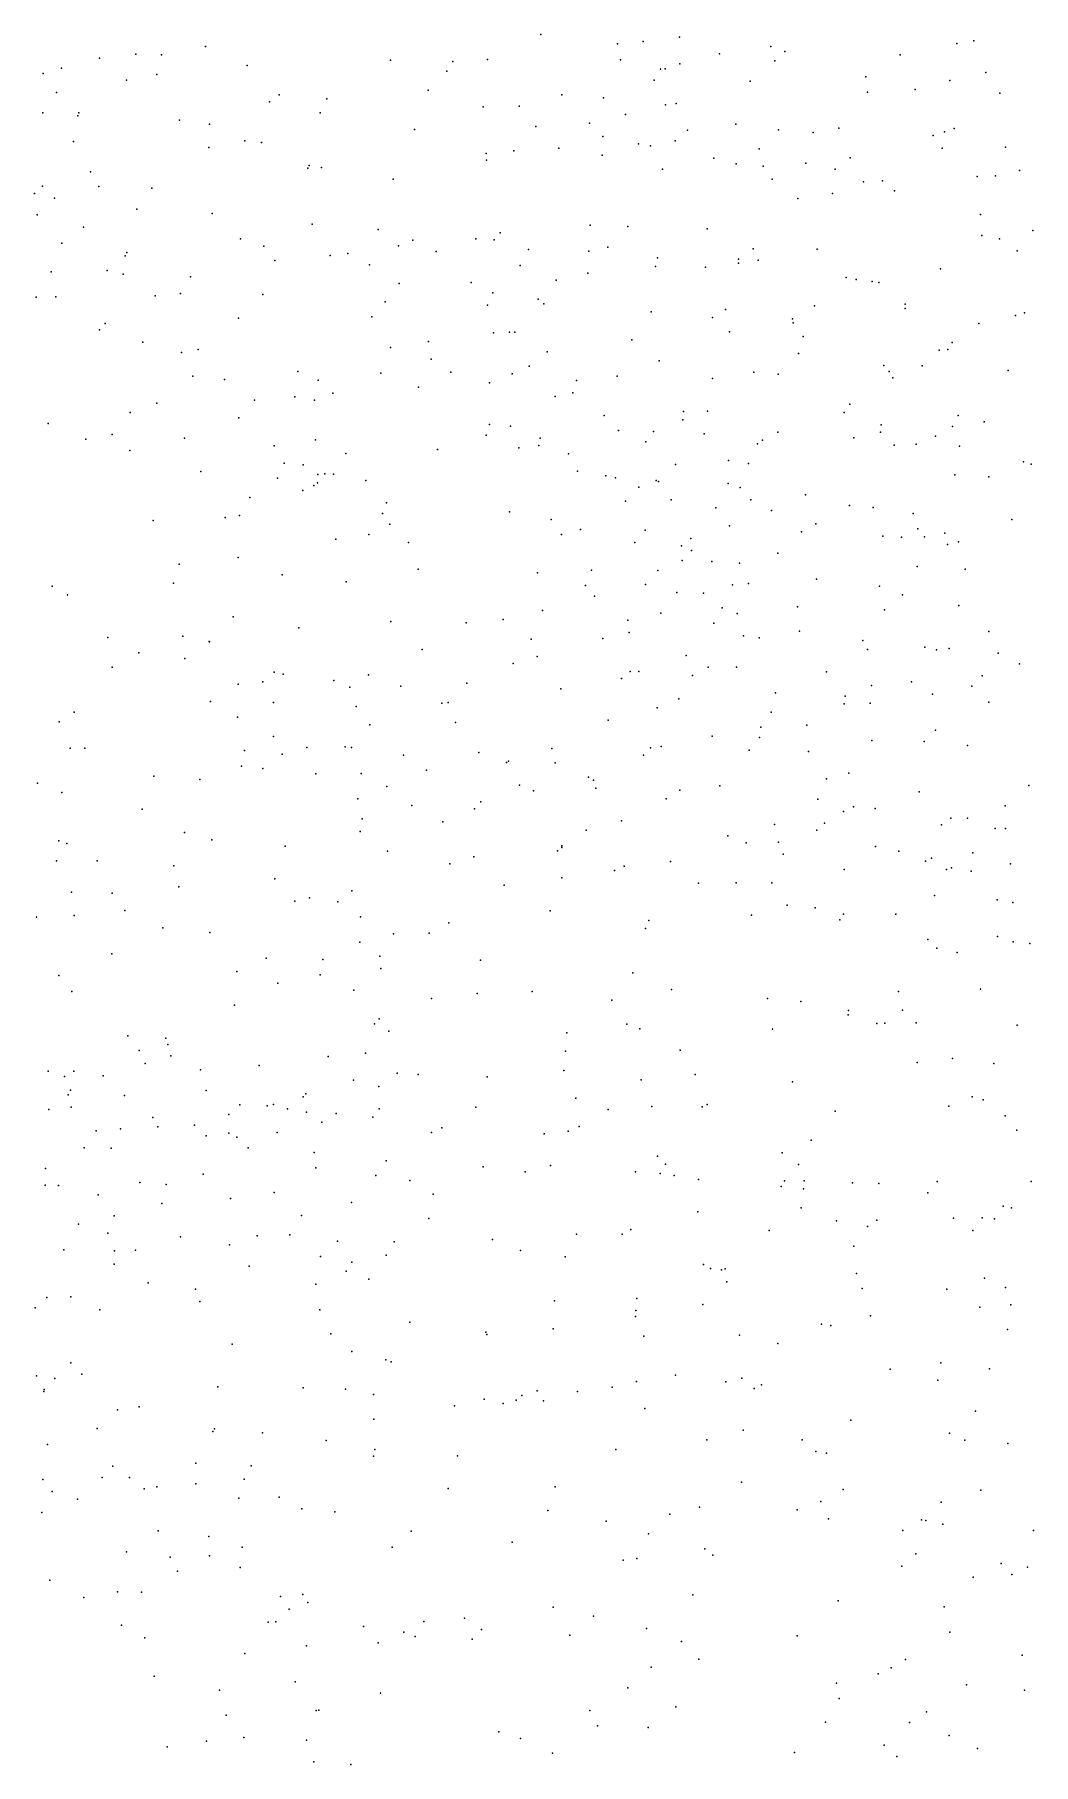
# Model space of a CAD drawing. Header units: metres. Extents: x -23.9 to 23.9, y -28.5 to 28.5.
# Drawn here: x -13.025 to -10.325, y -14.07 to -9.396 of the extents above; entities that cross this region are included whole.
import ezdxf

# ---------------------------------------------------------------- set-up
doc = ezdxf.new("R2010")
doc.units = ezdxf.units.M

msp = doc.modelspace()

# ---------------------------------------------------------------- linework, layer by layer
for p in [(-11.657, -9.3958, 10.7306), (-12.5634, -9.428, -15.5291), (-11.4497, -9.421, -13.4859), (-11.3803, -9.4148, 6.5676), (-11.2813, -9.4026, -11.6175), (-11.0351, -9.428, 1.1583), (-10.9972, -9.4412, -1.7697), (-10.532, -9.4201, 3.3921), (-10.4859, -9.4127, -11.1423), (-12.953, -9.4862, -6.5638), (-12.8502, -9.4592, 11.365), (-12.7518, -9.449, -13.1799), (-12.6826, -9.4509, 4.2759), (-12.4509, -9.4796, 6.2008), (-12.0629, -9.4646, 14.1691), (-11.8944, -9.4682, -14.7235), (-11.8012, -9.4628, -12.0769), (-11.441, -9.4644, -0.3373), (-11.3329, -9.4892, 10.8199), (-11.3206, -9.4885, 0.4963), (-11.2811, -9.4748, 2.9629), (-11.1734, -9.4478, -3.7813), (-11.0238, -9.4665, 11.0564), (-10.6852, -9.4509, 5.1098), (-13.0018, -9.5007, 14.0734), (-12.7773, -9.5187, -8.6514), (-12.6951, -9.5035, -5.404), (-11.9104, -9.4947, -6.3061), (-11.35, -9.5192, -2.1866), (-11.091, -9.5215, -13.6499), (-10.7781, -9.5098, -11.8004), (-10.5507, -9.5197, -13.7786), (-10.4538, -9.498, 9.0512), (-12.966, -9.5519, 10.3596), (-12.3903, -9.5773, -8.8184), (-12.3644, -9.5588, -9.3161), (-12.2353, -9.5691, 12.32), (-11.9615, -9.5458, 12.7153), (-11.6001, -9.5587, 0.8122), (-11.4876, -9.5664, -0.9045), (-11.2909, -9.5821, 5.1003), (-10.7731, -9.5516, 9.1718), (-10.6441, -9.5443, -3.0325), (-10.4159, -9.5544, 11.2808), (-13.0034, -9.6074, 10.8186), (-12.9083, -9.6156, 5.9252), (-12.906, -9.607, -8.9592), (-12.6335, -9.6274, 14.2729), (-12.253, -9.6073, -6.6488), (-11.8126, -9.5909, -12.3998), (-11.7149, -9.5888, 11.1655), (-11.4274, -9.6113, 10.2747), (-11.3196, -9.5855, 14.2517), (-12.5526, -9.6375, 3.9923), (-11.9984, -9.6526, 11.4583), (-11.6701, -9.6442, 14.2729), (-11.5251, -9.6356, 12.9666), (-11.4889, -9.6711, -11.4919), (-11.26, -9.6539, -0.6485), (-11.1297, -9.6379, -2.7024), (-11.0142, -9.6528, 13.2826), (-10.9207, -9.6602, -4.1244), (-10.8508, -9.6484, 1.3545), (-10.5955, -9.6682, -10.2082), (-10.5656, -9.6582, -9.1374), (-10.5388, -9.6493, -13.4324), (-12.9203, -9.6849, -15.4184), (-12.5547, -9.7009, 12.099), (-12.4572, -9.6829, 5.3172), (-12.4119, -9.687, 3.4673), (-11.8048, -9.7168, 17.6079), (-11.7297, -9.7103, 10.5369), (-11.6083, -9.7029, -13.7156), (-11.4911, -9.7215, -12.9678), (-11.3927, -9.691, 5.5482), (-11.3599, -9.6963, 17.7655), (-11.2936, -9.6827, -1.2343), (-11.0665, -9.7045, 14.0091), (-10.5716, -9.703, -0.9842), (-10.4004, -9.6999, -1.9259), (-12.8739, -9.7668, 11.2169), (-12.2865, -9.757, 11.8231), (-12.2831, -9.7492, -5.3516), (-12.25, -9.755, 5.8087), (-11.8032, -9.7351, -5.8754), (-11.3275, -9.7594, 1.4254), (-11.1891, -9.7299, -0.0195), (-11.1286, -9.7455, -2.3222), (-11.0554, -9.7511, -11.4602), (-10.9402, -9.7432, 18.9765), (-10.8606, -9.7599, -1.2583), (-10.8199, -9.7289, -9.4135), (-10.3626, -9.7629, -3.2451), (-13.0037, -9.8051, 11.6076), (-12.8519, -9.8059, 4.5083), (-12.7085, -9.8105, -13.1333), (-12.0561, -9.7867, -14.9752), (-11.0309, -9.7869, 19.6365), (-10.7846, -9.7935, 2.9724), (-10.7327, -9.7909, 19.3639), (-10.4767, -9.7789, 8.616), (-10.4275, -9.7775, -10.9339), (-13.0254, -9.8251, -6.4241), (-12.9714, -9.8375, 13.3136), (-10.9615, -9.8389, -0.4358), (-10.8676, -9.8254, -9.8264), (-10.7005, -9.8176, -3.3435), (-13.0188, -9.883, 9.007), (-12.7492, -9.8674, -5.3891), (-12.5452, -9.8795, -15.3627), (-12.2752, -9.9082, 14.0868), (-10.468, -9.8819, -4.0739), (-12.8932, -9.9162, 13.9038), (-12.4687, -9.9478, -6.6717), (-12.0967, -9.9224, 17.8346), (-12.0028, -9.9511, 17.3826), (-11.8322, -9.9476, 10.9982), (-11.7829, -9.95, 13.2204), (-11.7665, -9.9319, -11.586), (-11.5228, -9.9104, 3.0507), (-11.4211, -9.9146, 18.8165), (-11.2072, -9.9209, 5.0784), (-10.4647, -9.9383, 4.9503), (-10.4167, -9.9476, -11.4272), (-10.326, -9.9254, 12.502), (-12.9513, -9.9593, -15.1672), (-12.7801, -9.9933, 4.8616), (-12.7757, -9.9844, -4.1587), (-12.4052, -9.9676, 3.6692), (-12.226, -9.9932, 12.8701), (-12.178, -9.9871, -14.6547), (-12.0415, -9.9665, 13.6604), (-11.94, -9.982, -12.1995), (-11.6897, -9.9762, -11.2299), (-11.5264, -9.9809, 14.0436), (-11.4751, -9.9701, 19.699), (-11.3409, -9.9993, -11.4014), (-11.1219, -10.0025, 2.9373), (-11.0821, -9.975, 18.0454), (-10.9093, -9.9754, -10.8652), (-10.369, -9.9804, 1.2661), (-12.9803, -10.0368, -3.8796), (-12.8289, -10.0337, 10.0948), (-12.7857, -10.0434, -6.5598), (-12.6034, -10.0505, 13.308), (-12.3754, -10.0062, 9.7238), (-12.1203, -10.018, -5.4982), (-11.7125, -10.0201, -14.3567), (-11.5297, -10.0402, 0.2878), (-11.3462, -10.0223, 13.3353), (-11.2114, -10.0242, 13.6625), (-11.1224, -10.0135, -0.7283), (-11.0694, -10.0055, 17.4108), (-10.5761, -10.0291, 19.5496), (-12.6305, -10.0952, 9.3022), (-12.0397, -10.0688, -11.164), (-11.8454, -10.0655, -6.1367), (-11.7861, -10.0941, -13.3957), (-11.6148, -10.0595, 18.3591), (-10.8315, -10.0519, 19.813), (-10.8042, -10.058, -11.4746), (-10.7606, -10.0628, 9.2197), (-10.7432, -10.0656, 8.5427), (-13.0215, -10.1056, -6.232), (-12.9683, -10.1041, 9.642), (-12.6993, -10.1015, -4.5142), (-12.4079, -10.0978, 4.0882), (-12.0773, -10.1183, 11.2788), (-11.8011, -10.1269, -10.9101), (-11.6635, -10.1107, 4.3414), (-11.6481, -10.123, 13.6043), (-11.1574, -10.139, 0.0009), (-10.9164, -10.1287, 17.7258), (-10.6716, -10.1364, 18.7733), (-10.6714, -10.1242, 3.2143), (-12.8346, -10.1764, -5.6127), (-12.4737, -10.1621, -14.7474), (-12.1134, -10.1588, 12.2004), (-11.3581, -10.1449, -11.0592), (-11.1924, -10.1602, 5.3403), (-10.976, -10.1639, 5.028), (-10.9744, -10.1751, 11.0375), (-10.472, -10.1763, -13.9155), (-10.3735, -10.1545, -3.0799), (-10.3489, -10.1473, -12.0864), (-12.8501, -10.1939, 8.8009), (-12.7324, -10.2274, -11.7926), (-11.9606, -10.2253, -6.4414), (-11.785, -10.2016, -13.7179), (-11.7409, -10.1998, 10.7642), (-11.7266, -10.1996, 18.9713), (-11.4108, -10.2206, 3.1779), (-11.1469, -10.1988, 1.5123), (-10.9475, -10.2119, -10.5915), (-10.5445, -10.2282, -11.6675), (-12.6282, -10.2548, 4.5382), (-12.5834, -10.2471, -12.278), (-12.0634, -10.2417, 4.0081), (-11.9529, -10.2727, 11.841), (-11.6393, -10.253, 3.6894), (-11.3367, -10.2773, -5.9651), (-10.9599, -10.2578, 8.9509), (-10.5794, -10.2486, -9.2144), (-10.5558, -10.2471, 11.8723), (-12.5972, -10.319, -3.6931), (-12.5121, -10.3279, 4.8986), (-12.314, -10.3061, -11.3739), (-12.2588, -10.3301, 17.7705), (-12.0894, -10.3106, 1.5393), (-11.9004, -10.3077, -9.1232), (-11.7342, -10.3129, 1.7936), (-11.6886, -10.2917, 0.5494), (-11.5601, -10.3304, -0.6321), (-11.45, -10.3189, 10.8988), (-11.1925, -10.3256, 4.0176), (-11.0805, -10.3085, -11.3937), (-11.0148, -10.3132, 19.9376), (-10.7289, -10.2901, -1.0642), (-10.7145, -10.3059, -12.073), (-10.7048, -10.3236, -9.8535), (-10.6255, -10.2908, 1.2568), (-10.3933, -10.3033, -0.6996), (-12.3217, -10.3746, 12.6583), (-12.2191, -10.3646, -8.9368), (-11.9875, -10.3488, 4.3753), (-11.795, -10.3373, -5.6675), (-11.6181, -10.3741, 17.0351), (-11.5698, -10.3642, -10.7294), (-12.7673, -10.4167, -4.8096), (-12.6945, -10.3919, -6.0893), (-12.4305, -10.3838, -12.649), (-12.2688, -10.3838, 9.979), (-11.2712, -10.4141, 3.6229), (-11.2057, -10.4132, -6.3845), (-10.8367, -10.4174, 3.7772), (-10.821, -10.3941, 0.1894), (-12.9888, -10.447, 7.5848), (-12.4732, -10.4317, 9.6617), (-11.7956, -10.4495, 19.2753), (-11.7385, -10.4541, -14.428), (-11.4857, -10.4255, -8.7206), (-11.4463, -10.4659, -9.1191), (-11.3521, -10.4684, 18.3787), (-11.2731, -10.437, -13.3179), (-11.016, -10.47, 16.8403), (-10.7386, -10.4702, -12.4121), (-10.7366, -10.4505, 12.2584), (-10.5439, -10.4547, 15.405), (-10.5282, -10.425, 19.6096), (-10.4583, -10.4427, -1.5683), (-12.8866, -10.4895, 10.254), (-12.816, -10.4765, 13.027), (-12.6203, -10.4865, 7.0283), (-12.378, -10.5072, 1.7414), (-12.2659, -10.4907, -8.5861), (-11.9363, -10.5167, -8.3828), (-11.8046, -10.4781, -12.0048), (-11.7162, -10.5122, -9.4095), (-11.6617, -10.5065, -10.3694), (-11.6587, -10.4864, -9.9354), (-11.3723, -10.4964, 16.5274), (-11.2151, -10.4745, -1.1473), (-11.0705, -10.5021, 17.2739), (-11.0577, -10.4919, 1.3603), (-10.8102, -10.4854, -10.4145), (-10.7012, -10.5055, 15.862), (-10.642, -10.5025, 18.7704), (-10.5897, -10.4807, 0.9455), (-10.5248, -10.508, -13.991), (-12.7675, -10.5194, -11.497), (-12.3503, -10.5537, -6.2955), (-12.2989, -10.5589, -11.7487), (-12.1835, -10.528, 2.0422), (-11.5814, -10.5285, 4.7201), (-11.2921, -10.558, -5.6882), (-11.1495, -10.5466, 11.0887), (-11.0952, -10.5545, -6.0233), (-10.3512, -10.5504, 9.204), (-10.3309, -10.5568, -0.2735), (-12.5763, -10.5769, 10.0794), (-12.3687, -10.5946, -11.1181), (-12.2605, -10.607, -4.0855), (-12.2599, -10.5842, -9.3289), (-12.2405, -10.5826, -10.3568), (-12.2169, -10.584, 4.7941), (-12.1298, -10.601, -6.6769), (-11.5576, -10.5754, 1.0062), (-11.4807, -10.5878, 0.6318), (-11.455, -10.5937, -13.6197), (-11.3448, -10.6005, -6.6988), (-11.3387, -10.6037, 0.0371), (-11.1505, -10.6086, -13.7898), (-10.5376, -10.5853, 10.9621), (-10.4454, -10.5911, -10.3572), (-12.4437, -10.6468, 6.7124), (-12.3001, -10.628, -9.8849), (-12.27, -10.6141, 12.3212), (-11.4275, -10.6565, 2.0338), (-11.3918, -10.6188, 4.9963), (-11.3044, -10.6529, 19.849), (-11.1178, -10.6193, 0.4525), (-11.089, -10.6529, 16.3347), (-10.9411, -10.6395, 19.8627), (-12.5104, -10.7005, -8.8657), (-12.4717, -10.6954, -3.6804), (-12.0843, -10.6897, 18.0462), (-12.0738, -10.6616, -12.198), (-11.7412, -10.6853, 11.0947), (-11.1837, -10.6743, 4.0837), (-11.0329, -10.6817, 15.5241), (-10.8225, -10.6682, 0.7593), (-10.7579, -10.6738, -1.7868), (-10.6495, -10.69, -11.6867), (-12.7047, -10.7093, 12.8004), (-12.1215, -10.7472, 17.6439), (-12.065, -10.7186, -14.6784), (-11.6291, -10.7062, -0.6979), (-11.6003, -10.7466, 19.5406), (-11.5497, -10.7334, 16.323), (-11.3749, -10.7351, -10.4094), (-11.1469, -10.7234, 0.9779), (-10.9515, -10.7396, 18.7123), (-10.9134, -10.7178, -1.4182), (-10.7323, -10.7515, 3.8542), (-10.6371, -10.7312, 12.5251), (-10.5646, -10.7432, 0.0197), (-10.3831, -10.7063, 12.8188), (-12.2111, -10.7598, 1.0342), (-12.0148, -10.7684, 2.247), (-11.4028, -10.7682, 5.8688), (-11.2765, -10.7772, -8.6086), (-11.2508, -10.7575, -9.1145), (-11.2494, -10.7904, -10.8297), (-11.0161, -10.7973, -2.0583), (-10.6812, -10.7538, 20.2017), (-10.6189, -10.7528, 15.0299), (-10.5574, -10.7739, 11.4855), (-10.5278, -10.7668, 8.991), (-12.6343, -10.8269, 10.4258), (-12.4748, -10.8086, 1.9115), (-11.9886, -10.8403, -5.5303), (-11.5196, -10.8428, -11.9724), (-11.34, -10.8441, 18.8352), (-11.2745, -10.8169, 4.4738), (-11.1945, -10.8197, 1.6048), (-11.1194, -10.8241, -6.5047), (-10.6395, -10.8336, -2.1346), (-10.5095, -10.8403, -13.9022), (-12.9782, -10.8868, -10.8335), (-12.6495, -10.8786, 6.9939), (-12.3558, -10.8555, -10.5413), (-12.1834, -10.875, 11.054), (-11.6658, -10.8503, -6.8501), (-11.5356, -10.8842, 19.1633), (-11.3734, -10.8822, -2.2341), (-11.1388, -10.8827, 17.6674), (-11.0952, -10.8792, 4.862), (-10.9117, -10.8671, 8.7806), (-10.7412, -10.8865, 19.0435), (-12.9361, -10.9099, 10.1772), (-11.5118, -10.9133, -8.3236), (-11.2889, -10.9039, 8.9633), (-11.2168, -10.9057, -10.1457), (-10.6786, -10.9095, 5.0458), (-12.4883, -10.9693, -9.227), (-12.0619, -10.9818, -6.7384), (-11.8583, -10.9852, -14.2412), (-11.7583, -10.9762, 17.3089), (-11.6522, -10.9524, 0.9448), (-11.4212, -10.9784, 5.265), (-11.3324, -10.9593, -2.7152), (-11.1665, -10.9448, 15.6966), (-11.1255, -10.9605, 8.5256), (-10.9624, -10.9419, 15.1133), (-10.7277, -10.95, 16.4234), (-10.5266, -10.939, 8.6272), (-12.8276, -11.0248, -13.9592), (-12.6247, -11.0214, -11.1619), (-12.3105, -10.999, 4.957), (-11.6828, -11.0294, -12.4229), (-11.4886, -11.0277, 17.8286), (-11.4182, -11.0115, -0.1604), (-11.1888, -10.9861, 19.5104), (-11.1084, -11.0203, 0.0329), (-11.0661, -11.0264, -6.1634), (-10.9571, -11.0082, -11.1774), (-10.4453, -11.0087, 9.8488), (-12.7435, -11.0663, -3.6713), (-12.553, -11.0361, 1.6728), (-12.5527, -11.0369, -8.5214), (-11.9773, -11.0578, -13.0033), (-11.6661, -11.0765, -5.5336), (-11.2641, -11.0742, 1.9063), (-10.7863, -11.033, -10.6978), (-10.7731, -11.0575, 4.1028), (-10.6185, -11.0509, -12.3541), (-10.5865, -11.0586, 16.9216), (-10.5528, -11.0549, -11.9576), (-10.4203, -11.0675, 14.922), (-12.8155, -11.105, -4.7772), (-12.6188, -11.0817, -8.9054), (-12.3776, -11.1188, -4.2329), (-12.3536, -11.1246, 2.0704), (-11.731, -11.0954, 11.0421), (-11.4151, -11.1166, -6.7093), (-11.3917, -11.1166, -11.735), (-11.2039, -11.1051, -8.8199), (-11.1273, -11.1053, 5.9995), (-10.8847, -11.118, 11.6644), (-10.3621, -11.0959, -2.4894), (-12.4746, -11.1514, -13.7274), (-12.4082, -11.1447, -14.3161), (-12.216, -11.141, -11.3404), (-12.1728, -11.1591, -5.7814), (-12.1228, -11.1262, -8.2683), (-12.0354, -11.1565, -10.9854), (-11.8564, -11.1487, 2.2935), (-11.6021, -11.1638, -2.3436), (-11.4388, -11.1355, -0.6805), (-11.2463, -11.1279, -10.4166), (-10.763, -11.1545, 10.3204), (-10.6545, -11.1452, 4.7492), (-10.4912, -11.1564, 4.3265), (-10.4637, -11.1288, 8.2001), (-12.5494, -11.1978, -10.2184), (-12.3791, -11.201, -1.5971), (-12.1559, -11.2112, -2.9722), (-11.9241, -11.2024, 17.0005), (-11.9069, -11.2006, -2.7356), (-11.342, -11.2153, -11.2229), (-11.2836, -11.1913, 1.3319), (-11.0224, -11.1749, -1.2909), (-10.8366, -11.2047, -6.7351), (-10.8338, -11.1836, -2.995), (-10.7658, -11.2027, 14.9737), (-10.5977, -11.1784, -11.131), (-10.4458, -11.1999, -0.7621), (-12.9593, -11.2529, -2.4554), (-12.918, -11.2268, 11.9775), (-12.4768, -11.2402, 11.7725), (-12.1188, -11.2612, 1.0279), (-11.8873, -11.2545, -11.8656), (-11.4745, -11.2484, 16.1784), (-11.0336, -11.2266, -1.6352), (-10.9371, -11.262, 17.4123), (-12.3797, -11.2927, -2.7238), (-11.1938, -11.2922, -0.4112), (-11.0656, -11.2955, 9.9897), (-11.0617, -11.2673, 15.9767), (-10.7614, -11.3035, -13.8784), (-10.6204, -11.3063, -6.4344), (-10.5892, -11.2751, 20.4089), (-12.9288, -11.3246, -2.0847), (-12.8896, -11.3243, 7.5532), (-12.4581, -11.3305, -9.2057), (-12.3562, -11.3404, 5.2608), (-12.289, -11.3223, 11.2943), (-12.1855, -11.3207, -6.1434), (-12.1688, -11.3225, -10.7105), (-12.0278, -11.3428, -2.0747), (-11.824, -11.3358, -11.2997), (-11.6265, -11.3247, -2.909), (-11.3794, -11.3434, -12.4745), (-11.3599, -11.3237, -5.8896), (-11.3317, -11.3196, 2.1586), (-11.0931, -11.3295, 15.3205), (-10.933, -11.3334, -0.6707), (-10.5026, -11.3173, 5.6583), (-12.7028, -11.3994, -1.418), (-12.4663, -11.3725, -8.0056), (-12.4083, -11.3792, 1.4968), (-12.265, -11.3936, -2.3849), (-12.1424, -11.3924, -4.8417), (-11.9659, -11.3838, 5.188), (-11.7495, -11.3633, -13.2548), (-11.7443, -11.3596, 10.8164), (-11.6183, -11.3641, 5.5495), (-11.5278, -11.4024, 10.3878), (-10.8242, -11.3921, 19.9454), (-13.0175, -11.419, 5.227), (-12.9521, -11.4442, -8.1771), (-12.5788, -11.4087, -3.876), (-12.0731, -11.4274, -13.1006), (-11.714, -11.4246, -12.136), (-11.6768, -11.4395, 1.1405), (-11.5145, -11.4111, -8.5295), (-11.5083, -11.4319, -13.7873), (-11.2808, -11.4375, 5.7958), (-11.1728, -11.4261, -13.9331), (-10.8847, -11.4074, -6.1202), (-10.6333, -11.4423, 10.0301), (-10.3371, -11.4255, -13.333), (-12.7349, -11.4886, -10.9391), (-12.1512, -11.4609, -1.2307), (-12.0051, -11.4793, -3.3792), (-11.836, -11.4879, -6.1954), (-11.8186, -11.469, 16.6276), (-11.3181, -11.4613, -7.0377), (-10.9075, -11.4624, 11.7408), (-10.8386, -11.495, 16.444), (-10.8112, -11.4831, 6.4728), (-10.7523, -11.4875, -7.1486), (-10.4012, -11.4798, 15.0331), (-12.1398, -11.5153, 10.2014), (-11.9217, -11.5237, 5.6179), (-11.5337, -11.5459, -9.7106), (-11.4383, -11.5205, -10.4658), (-11.0248, -11.5309, 11.4289), (-10.9102, -11.5454, 17.2197), (-10.8894, -11.527, -1.5459), (-10.5732, -11.5315, -7.7551), (-10.5479, -11.5134, 10.6887), (-10.5033, -11.5137, 6.2481), (-10.4285, -11.5412, -8.5962), (-10.4003, -11.5413, -0.9109), (-12.96, -11.5749, 6.9303), (-12.9379, -11.5822, -2.9083), (-12.6204, -11.5525, -2.5915), (-12.5463, -11.5719, -3.1555), (-12.3475, -11.5894, -9.9559), (-12.1454, -11.5495, -11.8051), (-11.6, -11.5878, 2.6724), (-11.5998, -11.5927, -8.8618), (-11.1513, -11.5611, -12.2186), (-11.1019, -11.5804, 1.9749), (-11.0144, -11.5786, 15.6237), (-10.752, -11.5903, 15.1742), (-12.9664, -11.6291, -9.0831), (-12.8564, -11.6283, 11.4976), (-12.0709, -11.6027, -9.6793), (-11.9027, -11.637, -9.145), (-11.8378, -11.6181, -8.3775), (-11.6114, -11.6019, 17.1596), (-11.3061, -11.6302, 16.3657), (-11.0016, -11.6105, -3.0193), (-10.6884, -11.6027, -12.079), (-10.6167, -11.6292, -6.0804), (-10.6003, -11.621, -13.4552), (-10.4884, -11.607, -11.7593), (-10.3865, -11.6367, -6.9219), (-12.6489, -11.6426, -9.2659), (-12.376, -11.6773, -13.7065), (-11.5994, -11.6745, -3.3177), (-11.4574, -11.6546, -6.2009), (-11.4311, -11.643, -10.1085), (-10.8365, -11.6519, 10.9129), (-10.5599, -11.6522, -9.167), (-10.5462, -11.6473, 20.1226), (-10.4929, -11.6566, 16.0276), (-12.9256, -11.7133, -0.0781), (-12.8154, -11.7163, -7.9925), (-12.6354, -11.6985, -11.9592), (-12.2825, -11.7288, -7.9386), (-12.1675, -11.71, -13.4408), (-11.7556, -11.6943, 1.3662), (-11.2301, -11.6887, 17.1944), (-11.1283, -11.6878, -1.7459), (-11.0324, -11.6881, 5.8851), (-10.5921, -11.7219, 7.8396), (-12.9183, -11.7765, -12.5014), (-12.7811, -11.7632, -11.2158), (-12.3215, -11.738, -1.016), (-12.2055, -11.7397, -3.9517), (-12.1438, -11.78, -13.0394), (-11.6317, -11.7636, -6.514), (-11.0866, -11.7757, 2.2994), (-10.9909, -11.7487, 16.8223), (-10.9145, -11.7553, 9.9521), (-10.838, -11.773, -7.9569), (-10.6968, -11.7732, 15.568), (-10.4229, -11.7342, -1.7376), (-10.3807, -11.7417, 9.7959), (-13.0198, -11.7808, -0.7857), (-12.6786, -11.8097, 5.2256), (-12.5518, -11.8225, -7.7174), (-12.0546, -11.8257, -12.1129), (-11.9589, -11.824, -4.4166), (-11.9053, -11.7966, -12.4957), (-11.3732, -11.8115, -3.0499), (-11.3649, -11.7901, 16.7578), (-10.8478, -11.788, -7.4167), (-12.1462, -11.8489, -4.9627), (-10.6103, -11.8411, 5.8159), (-10.5858, -11.8643, -8.2542), (-10.4221, -11.8335, -9.4465), (-10.38, -11.8475, -13.2142), (-10.3346, -11.8519, 19.9309), (-12.8169, -11.8801, -10.2795), (-12.399, -11.8913, 2.2029), (-12.2464, -11.895, 11.1999), (-12.0915, -11.8863, 2.6365), (-12.0893, -11.9199, 1.4769), (-11.8201, -11.8974, -8.6697), (-10.5309, -11.8765, -2.6495), (-12.9597, -11.9385, -7.2645), (-12.4783, -11.9281, -7.1589), (-12.3674, -11.9595, 1.8365), (-12.2535, -11.9364, -12.5461), (-11.4081, -11.9312, -2.2567), (-12.925, -11.9819, 1.8524), (-12.1623, -11.9779, -7.5231), (-11.9519, -12.0008, -8.2624), (-11.8285, -11.9872, -1.2899), (-11.6804, -11.9819, 5.4869), (-11.4643, -12.0054, -7.0781), (-11.3036, -11.9764, -2.6255), (-11.044, -12.0004, 2.0192), (-10.954, -12.0086, -13.4961), (-10.6892, -11.9817, 10.859), (-10.4675, -11.9752, 11.723), (-12.4846, -12.0183, -5.6822), (-12.0933, -12.0557, 5.7163), (-10.8256, -12.0444, -2.1056), (-10.8252, -12.0334, -12.2593), (-10.6787, -12.0319, 11.3581), (-12.7736, -12.102, -0.5359), (-12.1059, -12.0688, -1.06), (-12.068, -12.0886, -3.4684), (-11.5864, -12.0936, 14.3822), (-11.4238, -12.07, -12.4915), (-11.3892, -12.0825, 2.6193), (-11.0304, -12.0833, -5.9712), (-10.7482, -12.068, 9.5745), (-10.7266, -12.0675, -9.0097), (-10.6415, -12.0666, 9.0916), (-10.3689, -12.0726, -12.5332), (-12.7429, -12.1409, -6.9482), (-12.6707, -12.1076, -2.9434), (-12.6655, -12.1246, -13.5526), (-12.1309, -12.1488, 8.8224), (-11.5895, -12.1433, -6.548), (-11.2799, -12.1407, -13.3108), (-12.9891, -12.1968, -10.598), (-12.9193, -12.1968, 0.5194), (-12.7262, -12.1763, -9.5403), (-12.6567, -12.1554, -9.1086), (-12.5769, -12.1939, 5.6632), (-12.4183, -12.1817, 11.0258), (-12.232, -12.1573, -9.0727), (-11.5945, -12.1952, 1.4564), (-10.6388, -12.1734, -8.5781), (-10.5437, -12.1631, -9.3682), (-10.4321, -12.1761, 20.226), (-12.9442, -12.2116, 5.6594), (-12.8402, -12.2094, -5.9037), (-12.1632, -12.2218, -5.1148), (-12.0945, -12.2387, -5.5616), (-12.0447, -12.2021, -7.7518), (-11.9885, -12.2059, -8.6074), (-11.802, -12.2127, 11.37), (-11.3855, -12.2209, -6.2081), (-11.2396, -12.2057, 14.5565), (-10.9759, -12.2256, -7.3958), (-12.9347, -12.2614, -6.481), (-12.9285, -12.2488, 11.1686), (-12.9266, -12.294, -2.808), (-12.7826, -12.2629, -4.0915), (-12.5616, -12.2497, -9.9319), (-12.4708, -12.2883, 9.9535), (-12.3966, -12.2911, -6.9153), (-12.3792, -12.287, -4.1883), (-12.2991, -12.2668, 8.4477), (-12.2921, -12.2584, 2.0371), (-11.562, -12.2703, 13.9242), (-11.3565, -12.2922, 9.4727), (-11.2202, -12.2931, 14.0568), (-11.2071, -12.2872, 5.6438), (-10.5533, -12.2918, 14.7229), (-10.4905, -12.2662, -6.3033), (-10.4609, -12.2742, 10.283), (-12.9865, -12.3009, -4.3741), (-12.7057, -12.3219, 11.4252), (-12.5, -12.3145, -6.5253), (-12.3417, -12.2991, -0.7811), (-12.2904, -12.3081, -4.5904), (-12.2486, -12.3347, 6.0189), (-12.2101, -12.3116, 13.5501), (-12.1112, -12.321, -7.1177), (-12.0934, -12.299, 11.8198), (-11.832, -12.2945, -1.535), (-11.4747, -12.3004, 9.0836), (-10.861, -12.3055, 8.9562), (-10.4012, -12.3174, 11.5234), (-12.8589, -12.3582, -4.7462), (-12.7934, -12.3529, 13.816), (-12.6924, -12.3473, -2.1863), (-12.5929, -12.3432, -8.2914), (-12.5618, -12.3715, 0.0054), (-12.4998, -12.3648, 11.7831), (-12.4789, -12.3754, 7.2643), (-12.3693, -12.3632, -3.1576), (-11.9525, -12.3628, 9.2747), (-11.924, -12.3502, 1.5968), (-11.6476, -12.3661, 2.5314), (-11.5826, -12.3596, 5.5586), (-11.5529, -12.3464, -2.9939), (-10.9258, -12.3836, -8.0078), (-10.3692, -12.3566, -13.6321), (-12.8909, -12.4045, 8.4379), (-12.8187, -12.405, 7.1025), (-12.4476, -12.4047, -8.6807), (-12.2691, -12.4171, 9.4306), (-11.341, -12.4268, 10.2606), (-11.0044, -12.418, -6.2051), (-12.996, -12.4598, -8.6127), (-12.5694, -12.4753, 8.3195), (-12.2648, -12.458, 9.0896), (-12.1029, -12.4789, -7.9778), (-12.0751, -12.4395, 14.7001), (-11.8126, -12.4555, 8.6777), (-11.6986, -12.4687, -2.692), (-11.6309, -12.4519, -1.2308), (-11.4009, -12.4689, 10.7334), (-11.3343, -12.4738, -13.1641), (-11.3192, -12.4481, -6.7383), (-11.2959, -12.4794, -12.7524), (-10.9596, -12.4493, -7.003), (-12.9964, -12.505, 9.6696), (-12.9606, -12.5062, 6.7684), (-12.7409, -12.498, 2.1174), (-12.6697, -12.5037, -10.31), (-12.3776, -12.5247, 7.5972), (-12.0105, -12.4924, -2.5031), (-11.2301, -12.4896, 8.6438), (-11.0067, -12.5084, 14.6715), (-10.9981, -12.4937, -1.4789), (-10.9467, -12.5147, 14.2637), (-10.9447, -12.4938, 1.5536), (-10.8144, -12.4991, 11.2035), (-10.7426, -12.5004, 15.1982), (-10.6104, -12.5261, 2.2748), (-10.5852, -12.4949, -8.2527), (-10.331, -12.4953, 19.9941), (-12.8533, -12.5316, 13.217), (-12.6815, -12.5547, 6.2328), (-12.4954, -12.5415, -1.8892), (-12.1685, -12.5516, -2.8353), (-11.9475, -12.5292, -7.563), (-10.9527, -12.566, -6.6476), (-10.4063, -12.5619, -11.1694), (-10.3842, -12.5661, -11.5771), (-12.9065, -12.6106, 14.0578), (-12.8104, -12.588, -8.9767), (-12.3034, -12.5873, -6.035), (-11.9592, -12.595, 6.1687), (-11.232, -12.5775, 5.8936), (-10.8568, -12.6019, -12.2657), (-10.7738, -12.6172, 2.5616), (-10.7478, -12.5995, -1.92), (-10.541, -12.5946, 14.2789), (-10.4635, -12.5937, 6.0439), (-10.4297, -12.5963, -8.9342), (-12.8269, -12.6353, 11.6486), (-12.6312, -12.6444, -9.9102), (-12.4982, -12.6668, 6.878), (-12.4238, -12.6422, 8.0014), (-12.3353, -12.6394, 10.1219), (-12.2067, -12.6561, 6.6683), (-12.0533, -12.6584, 13.1612), (-11.7876, -12.6519, 6.5576), (-11.5601, -12.638, -0.8755), (-11.437, -12.6377, -1.5823), (-11.4135, -12.6252, 2.5942), (-11.0391, -12.6277, 10.0865), (-10.4886, -12.6274, -0.9602), (-12.9466, -12.6803, 9.0446), (-12.8095, -12.683, 0.3229), (-12.7521, -12.6806, 9.42), (-12.2525, -12.6977, -7.0081), (-12.168, -12.7132, -6.6661), (-12.0752, -12.6941, 12.0149), (-11.7119, -12.6817, 11.8386), (-11.5911, -12.699, 6.0031), (-10.8102, -12.6701, 5.9824), (-12.8102, -12.7182, 7.8512), (-12.4455, -12.7237, -4.7485), (-12.1831, -12.7376, 7.0459), (-12.1217, -12.7595, -0.7455), (-11.2167, -12.7192, -12.3836), (-11.1978, -12.7307, 1.4058), (-11.1681, -12.7344, 9.3793), (-11.1578, -12.7312, 6.2371), (-10.8032, -12.7442, 10.5009), (-10.4568, -12.7566, -7.3323), (-12.9921, -12.8083, -4.8427), (-12.9275, -12.8068, -9.4395), (-12.7182, -12.7689, -0.0087), (-12.5905, -12.7866, -1.0374), (-12.2652, -12.7726, -8.0387), (-11.154, -12.7668, -1.0752), (-10.7876, -12.7846, -13.6261), (-10.5593, -12.7866, 8.8055), (-10.3999, -12.7818, 15.5137), (-13.0234, -12.8366, 13.2149), (-12.8489, -12.8422, -8.5041), (-12.5788, -12.8198, 9.9479), (-12.2546, -12.8419, 14.4269), (-11.6198, -12.818, 9.318), (-11.3994, -12.844, 13.7195), (-11.3967, -12.8114, 6.6492), (-11.219, -12.8274, 9.793), (-10.4696, -12.8351, -12.1002), (-10.386, -12.8281, -2.0216), (-12.0107, -12.8758, -5.5718), (-11.6229, -12.8937, 2.5176), (-11.4003, -12.8602, 11.0807), (-10.8975, -12.8808, -11.9838), (-10.8728, -12.8842, 9.8056), (-10.7656, -12.8586, 15.3831), (-10.3948, -12.8948, 10.3704), (-12.491, -12.9347, -1.5837), (-12.2241, -12.9067, -5.891), (-11.8053, -12.9027, 13.4971), (-11.8027, -12.9083, 2.0765), (-11.378, -12.9128, 8.1478), (-11.1197, -12.9104, 14.8952), (-11.016, -12.9334, 2.7395), (-12.9275, -12.9857, 14.1489), (-12.168, -12.9549, -7.7276), (-12.0758, -12.9769, 10.2432), (-12.0611, -12.983, 7.31), (-10.5754, -12.9855, 10.0389), (-13.0206, -13.0205, 0.6609), (-12.9703, -13.028, 1.256), (-12.8973, -13.0155, -7.8814), (-11.3979, -13.0355, -12.8495), (-11.2922, -13.0188, 8.5529), (-11.1565, -13.0365, 13.896), (-11.1128, -13.0267, -13.2063), (-10.7117, -13.0022, 9.119), (-10.5836, -13.0318, 14.2022), (-10.4432, -13.0016, 8.0731), (-13.0008, -13.0627, -9.7082), (-12.9998, -13.0574, -7.4507), (-12.5299, -13.0505, 12.9463), (-12.2995, -13.0529, -7.3462), (-12.1846, -13.0564, -1.9115), (-12.1086, -13.0706, -6.4466), (-11.8101, -13.0833, -0.6061), (-11.723, -13.0865, 8.688), (-11.7084, -13.0738, 9.6299), (-11.6668, -13.0605, 6.8732), (-11.6498, -13.088, 15.0027), (-11.5577, -13.0627, 1.5423), (-11.4637, -13.0509, 11.6013), (-11.0795, -13.0549, 11.0281), (-11.0599, -13.0449, -1.9989), (-12.8013, -13.112, 2.106), (-12.7424, -13.1039, 0.261), (-11.8903, -13.1014, 9.1799), (-11.7587, -13.0948, -1.9766), (-11.375, -13.1091, 2.6711), (-10.4817, -13.1155, 10.906), (-12.8558, -13.163, 10.2928), (-12.5438, -13.1709, 11.7778), (-12.5393, -13.164, -7.5709), (-12.409, -13.1747, -0.8724), (-12.108, -13.1376, 11.9342), (-11.1093, -13.1676, 1.4033), (-10.8182, -13.1406, -0.7764), (-10.5519, -13.1751, 15.4569), (-12.9902, -13.2058, -9.3926), (-12.2374, -13.1954, -5.3795), (-12.1051, -13.2198, 14.3522), (-11.4535, -13.2192, -1.8234), (-11.2076, -13.1937, -0.9643), (-10.95, -13.1937, 6.8462), (-10.9131, -13.2249, 8.586), (-10.8843, -13.229, 15.1719), (-10.5105, -13.1944, -2.114), (-10.3936, -13.203, -11.6933), (-12.8138, -13.2649, -9.0817), (-12.5891, -13.2562, -5.1033), (-12.4394, -13.2638, 0.1487), (-12.109, -13.2373, 13.1276), (-11.8821, -13.2363, 9.9337), (-13.0027, -13.301, -10.4818), (-12.8427, -13.295, -1.3556), (-12.7685, -13.2949, 13.1089), (-12.6945, -13.3207, 1.608), (-12.5895, -13.312, -5.5272), (-12.4591, -13.2995, -1.5958), (-11.618, -13.3204, 1.7889), (-11.1141, -13.308, -11.942), (-12.9781, -13.3329, 11.5979), (-12.9096, -13.3538, -10.1367), (-12.7291, -13.3257, 2.4396), (-12.4735, -13.3508, 2.1331), (-12.3643, -13.3484, 7.6829), (-11.9076, -13.3247, 7.2159), (-10.8994, -13.3602, -13.2314), (-10.8393, -13.3279, -2.0666), (-10.5743, -13.362, 6.9806), (-10.4673, -13.3294, 9.5447), (-13.0061, -13.3896, 13.6521), (-12.303, -13.3798, -6.6859), (-12.2136, -13.388, 9.9932), (-11.6373, -13.3844, 14.0498), (-11.4802, -13.4134, 2.3933), (-11.3076, -13.3943, 1.5724), (-11.2278, -13.3753, -0.4548), (-10.9632, -13.3823, 2.5656), (-10.8787, -13.4072, 10.7299), (-10.6274, -13.4092, -0.2902), (-10.616, -13.4111, 2.1311), (-12.6909, -13.4391, 11.4359), (-12.5539, -13.4545, 12.4093), (-12.0074, -13.4405, 13.6034), (-11.3655, -13.4471, 14.3783), (-10.6782, -13.4382, -11.77), (-10.5693, -13.421, 8.0714), (-10.3248, -13.4382, -4.3828), (-12.777, -13.4959, -6.876), (-12.5529, -13.5067, 10.1853), (-12.4642, -13.483, 14.0476), (-12.0585, -13.4832, 8.7269), (-11.7337, -13.4695, -0.7366), (-11.2134, -13.4882, -0.0072), (-11.1915, -13.5054, -1.5646), (-10.6428, -13.5012, 8.9316), (-12.6586, -13.5109, 0.401), (-12.6386, -13.5479, 10.885), (-12.4693, -13.5382, 12.7559), (-11.4336, -13.5189, -12.6469), (-11.3972, -13.5145, 7.0729), (-10.6804, -13.5349, 14.7292), (-10.4119, -13.5277, 11.0161), (-10.3408, -13.5376, 1.4314), (-12.9846, -13.5722, 11.3054), (-10.4877, -13.5647, -0.8368), (-10.3836, -13.5575, -11.5822), (-12.892, -13.6194, -6.432), (-12.8012, -13.6043, 12.0174), (-12.7362, -13.6047, 2.6641), (-12.3604, -13.6163, 13.5774), (-12.3003, -13.6114, 1.9824), (-12.2862, -13.633, -1.1915), (-11.6231, -13.6457, 11.9739), (-11.2454, -13.612, 1.9806), (-10.8527, -13.6287, 0.1825), (-10.5665, -13.6445, -1.8411), (-12.7902, -13.6942, -1.463), (-12.3935, -13.6863, 7.7649), (-12.3733, -13.6852, 2.4087), (-12.3367, -13.6507, 8.1386), (-11.9734, -13.6841, -0.9579), (-11.8632, -13.6749, 9.9074), (-11.5145, -13.6696, -1.3819), (-12.7276, -13.7284, 1.3806), (-12.1365, -13.6978, -1.49), (-12.0966, -13.7416, 8.4368), (-12.0269, -13.7131, 7.2385), (-11.9967, -13.7246, 8.9713), (-11.8424, -13.7317, 9.3807), (-11.8166, -13.7058, -1.606), (-11.5782, -13.7208, -0.505), (-11.3713, -13.7035, 10.8891), (-11.2766, -13.7383, -0.9604), (-10.9636, -13.7228, -12.082), (-10.5511, -13.713, 7.8372), (-12.4572, -13.7711, 0.2107), (-12.2903, -13.7505, -0.3349), (-11.2293, -13.7865, -12.5239), (-10.6708, -13.7869, 7.2198), (-10.3548, -13.7751, -12.8888), (-12.7025, -13.8318, 10.6224), (-11.3585, -13.8077, 7.3114), (-10.7449, -13.8259, 8.5177), (-10.7097, -13.8094, -11.7568), (-12.5256, -13.8699, 11.0275), (-12.3208, -13.8474, 1.7401), (-12.0905, -13.8781, 11.904), (-11.4213, -13.8635, 11.7593), (-10.857, -13.8508, -1.0752), (-10.5058, -13.8555, 10.3951), (-10.3489, -13.8695, -4.1106), (-12.2638, -13.9248, 12.6575), (-12.2572, -13.9237, -0.9408), (-11.524, -13.9247, 9.866), (-11.2914, -13.9147, 11.3188), (-10.85, -13.8922, 7.7385), (-10.6136, -13.9282, 9.5125), (-12.507, -13.9374, 1.0996), (-11.5038, -13.9665, 9.5202), (-11.3667, -13.9712, 10.4633), (-10.8871, -13.956, 8.9638), (-10.6594, -13.9577, -11.4249), (-12.667, -14.0231, 13.1935), (-12.5609, -14.0079, 10.2648), (-12.4596, -13.9981, 2.5334), (-12.29, -14.0052, 12.3228), (-11.7704, -13.9826, 11.8643), (-11.7114, -14.0008, 7.3156), (-10.7285, -14.0185, -12.1962), (-10.5529, -13.9926, 0.1746), (-12.2704, -14.0634, 10.0515), (-12.1706, -14.0705, 7.8814), (-11.6247, -14.0405, -0.1981), (-10.971, -14.0384, 0.3104), (-10.6943, -14.0493, -1.4186), (-10.4763, -14.0277, 9.8626)]:
    msp.add_point(p)

doc.saveas('drawing.dxf')
